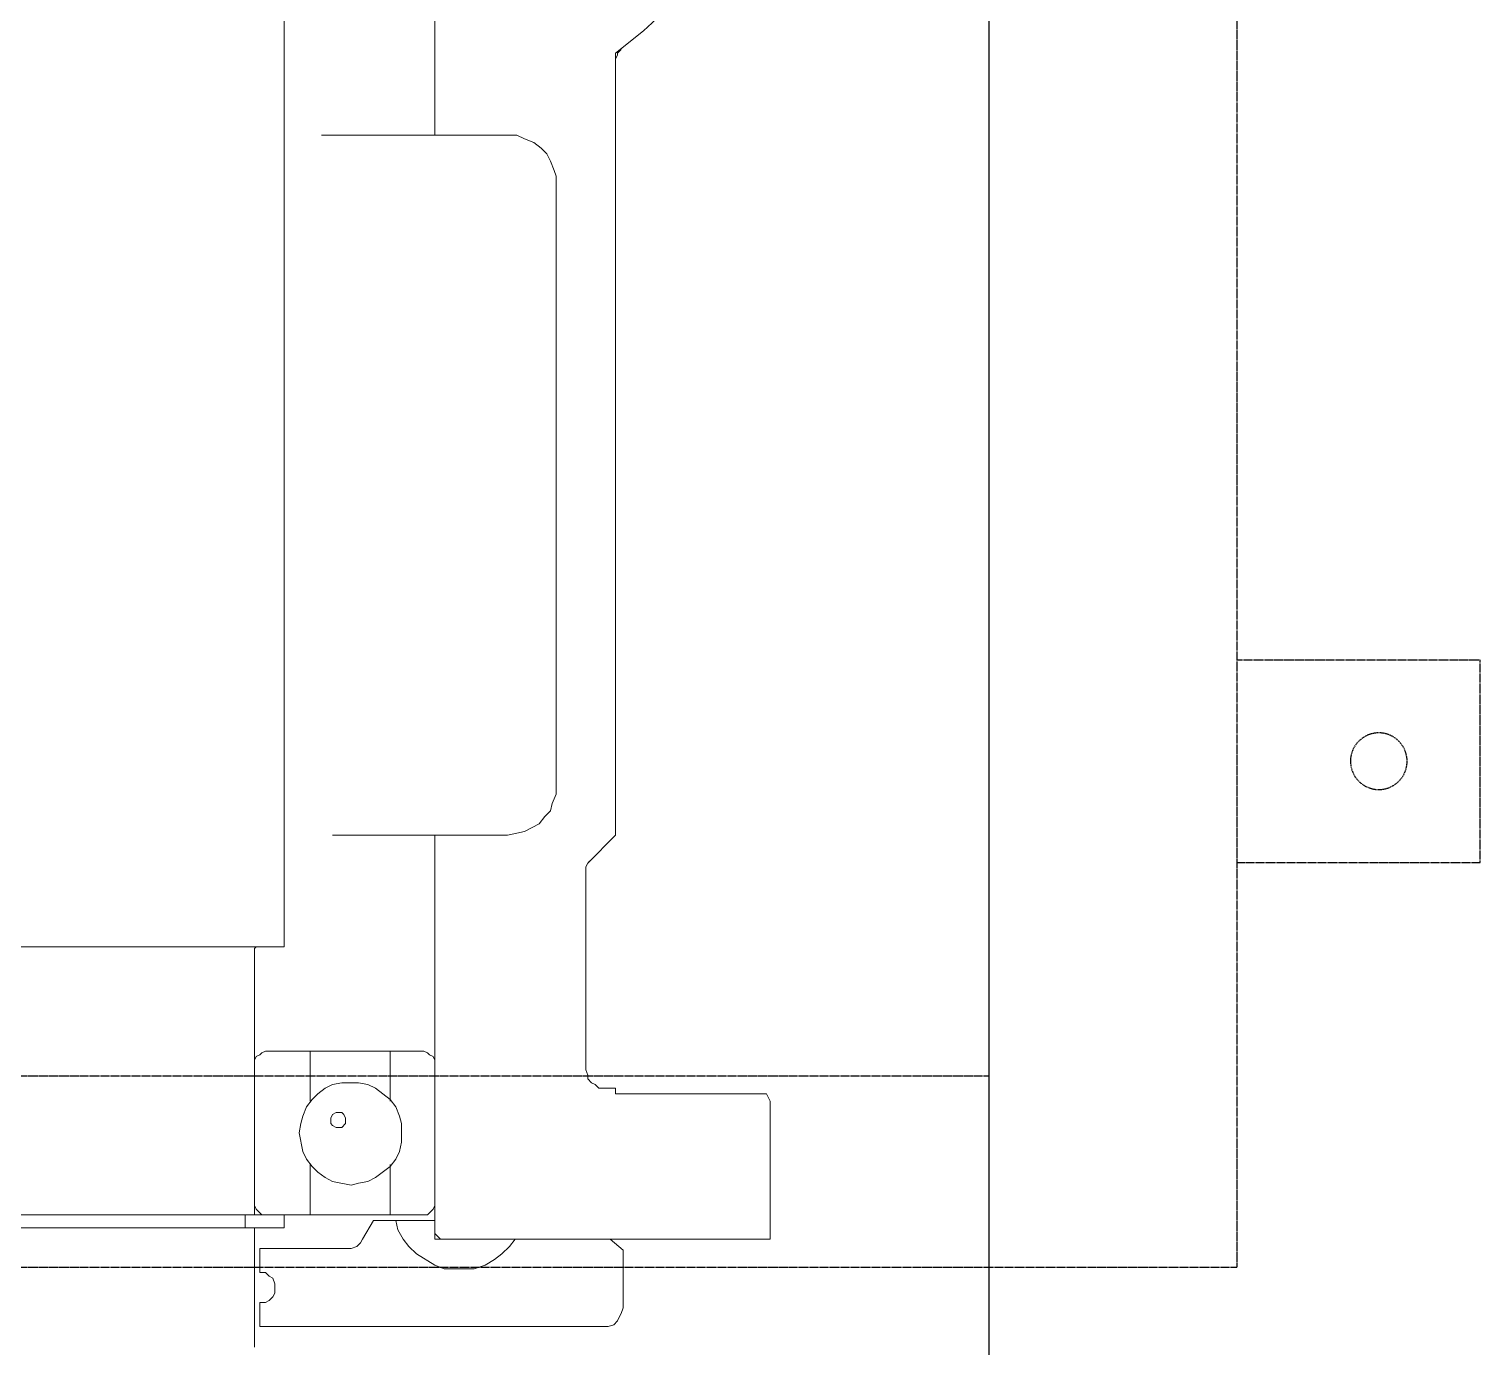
# Model space of a CAD drawing. Extents: x -3873 to 164127, y 7129 to 96529.
# Drawn here: x 54457.5 to 54830.3, y 31773.7 to 32112.4 of the extents above; entities that cross this region are included whole.
import ezdxf

# ---------------------------------------------------------------- set-up
doc = ezdxf.new("R2010")
doc.units = 0
doc.linetypes.add('DASHED', pattern=[0.2068, 0.1655, -0.0413])
doc.linetypes.add('HIDDEN', pattern=[9.525, 6.35, -3.175])
doc.layers.get('0').update_dxf_attribs({"linetype": 'CONTINUOUS'})
doc.layers.add('FLOORGUTTER', color=5, linetype='HIDDEN')
doc.layers.add('LAYOUT-KROMEKA', color=1, linetype='CONTINUOUS')

# ---------------------------------------------------------------- blocks, each defined once
blk = doc.blocks.new('bwk 5000-ust')
at = {"color": 1, "lineweight": 5}
for points in [[(-197.55, 39.7), (-197.55, 39.7), (-197.55, -39.22), (-197.55, -39.22)], [(-128.67, 36.35), (-128.67, 36.35), (-128.67, -36.35), (-128.67, -36.35)], [(-125.32, 36.35), (-125.32, 36.35), (-125.32, -36.35), (-125.32, -36.35)], [(-128.67, -36.35), (-128.67, -36.35), (-128.67, -73.66), (-128.67, -73.66)], [(-125.32, -36.35), (-125.32, -36.35), (-128.67, -36.35), (-128.67, -36.35)], [(-125.32, -38.75), (-125.32, -38.75), (-125.32, -36.35), (-125.32, -36.35)], [(-197.55, -46.4), (-197.55, -46.4), (-197.55, -39.22), (-197.55, -39.22)], [(-196.6, -38.75), (-196.6, -38.75), (-128.67, -38.75), (-128.67, -38.75)], [(-132.02, -38.75), (-132.02, -38.75), (-167.42, -38.75), (-167.42, -38.75)], [(-125.32, -38.75), (-125.32, -38.75), (-94.71, -38.75), (-94.71, -38.75)], [(-125.32, -38.75), (-125.32, -38.75), (-125.32, -46.4), (-125.32, -46.4)], [(-120.06, -40.18), (-120.06, -40.18), (-120.06, -62.66), (-120.06, -62.66)], [(-113.84, -40.18), (-113.84, -40.18), (-120.06, -40.18), (-120.06, -40.18)], [(-99.97, -40.18), (-99.97, -40.18), (-106.19, -40.18), (-106.19, -40.18)], [(-99.97, -128.67), (-99.97, -128.67), (-99.97, -40.18), (-99.97, -40.18)], [(-170.77, -53.1), (-170.77, -53.1), (-170.77, -41.62), (-170.77, -41.62)], [(-438.64, -46.4), (-438.64, -46.4), (-197.55, -46.4), (-197.55, -46.4)], [(-125.32, -46.4), (-125.32, -46.4), (-128.67, -46.4), (-128.67, -46.4)], [(-157.85, -53.1), (-157.85, -53.1), (-170.77, -53.1), (-170.77, -53.1)], [(-170.77, -73.66), (-170.77, -73.66), (-170.77, -53.1), (-170.77, -53.1)], [(-128.67, -53.1), (-128.67, -53.1), (-141.59, -53.1), (-141.59, -53.1)], [(-406.11, -55.97), (-406.11, -55.97), (-406.11, -85.14), (-406.11, -85.14)], [(-226.25, -85.14), (-226.25, -85.14), (-226.25, -58.84), (-226.25, -58.84)], [(-127.24, -69.36), (-127.24, -69.36), (-122.45, -66.49), (-122.45, -66.49)], [(-127.24, -85.14), (-127.24, -85.14), (-127.24, -69.36), (-127.24, -69.36)], [(-157.85, -73.66), (-157.85, -73.66), (-170.77, -73.66), (-170.77, -73.66)], [(-128.67, -73.66), (-128.67, -73.66), (-141.59, -73.66), (-141.59, -73.66)], [(-406.11, -85.14), (-406.11, -85.14), (-483.6, -85.14), (-483.6, -85.14)], [(-406.11, -103.8), (-406.11, -103.8), (-406.11, -85.14), (-406.11, -85.14)], [(-123.89, -85.14), (-123.89, -85.14), (-226.25, -85.14), (-226.25, -85.14)], [(-226.25, -103.8), (-226.25, -103.8), (-226.25, -85.14), (-226.25, -85.14)], [(-132.02, -85.14), (-132.02, -85.14), (-167.42, -85.14), (-167.42, -85.14)], [(-127.24, -85.14), (-127.24, -85.14), (-122.45, -85.14), (-122.45, -85.14)], [(-122.45, -86.58), (-122.45, -86.58), (-123.89, -85.14), (-123.89, -85.14)], [(-122.45, -105.71), (-122.45, -105.71), (-122.45, -85.14), (-122.45, -85.14)], [(-122.45, -86.58), (-122.45, -86.58), (-122.45, -171.25), (-122.45, -171.25)], [(-406.11, -106.19), (-406.11, -106.19), (-406.11, -103.8), (-406.11, -103.8)], [(-226.25, -103.8), (-226.25, -103.8), (-226.73, -106.19), (-226.73, -106.19)], [(-122.45, -105.71), (-122.45, -105.71), (-122.45, -130.11), (-122.45, -130.11)], [(-161.2, -131.54), (-161.2, -131.54), (-161.2, -128.67), (-161.2, -128.67)], [(-119.58, -133.46), (-119.58, -133.46), (-122.45, -130.11), (-122.45, -130.11)], [(-427.16, -131.54), (-427.16, -131.54), (-226.25, -131.54), (-226.25, -131.54)], [(-159.77, -131.54), (-159.77, -131.54), (-161.2, -131.54), (-161.2, -131.54)], [(-159.77, -170.29), (-159.77, -170.29), (-159.77, -131.54), (-159.77, -131.54)], [(-119.58, -133.46), (-119.58, -133.46), (-104.76, -133.46), (-104.76, -133.46)], [(-122.45, -171.25), (-122.45, -171.25), (-156.42, -171.25), (-156.42, -171.25)]]:
    blk.add_open_spline(points, degree=3, dxfattribs=at)
for points, knots in [([(-197.55, -39.22), (-197.55, -39.22), (-197.08, -38.75), (-197.08, -38.75), (-197.08, -38.75), (-196.6, -38.75), (-196.6, -38.75)], [0, 0, 0, 0, 1, 1, 1, 2, 2, 2, 2]), ([(-170.77, -41.62), (-170.77, -41.62), (-170.29, -40.66), (-170.29, -40.66), (-170.29, -40.66), (-169.81, -40.18), (-169.81, -40.18), (-169.81, -40.18), (-169.33, -39.22), (-169.33, -39.22), (-169.33, -39.22), (-168.38, -38.75), (-168.38, -38.75), (-168.38, -38.75), (-167.42, -38.75), (-167.42, -38.75)], [0, 0, 0, 0, 1, 1, 1, 2, 2, 2, 3, 3, 3, 4, 4, 4, 5, 5, 5, 5]), ([(-132.02, -38.75), (-132.02, -38.75), (-131.06, -38.75), (-131.06, -38.75), (-131.06, -38.75), (-130.11, -39.22), (-130.11, -39.22), (-130.11, -39.22), (-128.67, -40.66), (-128.67, -40.66), (-128.67, -40.66), (-128.67, -41.62), (-128.67, -41.62)], [0, 0, 0, 0, 1, 1, 1, 2, 2, 2, 3, 3, 3, 4, 4, 4, 4]), ([(-106.19, -40.18), (-106.19, -40.18), (-106.19, -41.62), (-106.19, -41.62), (-106.19, -41.62), (-106.67, -42.57), (-106.67, -42.57), (-106.67, -42.57), (-107.63, -43.53), (-107.63, -43.53), (-107.63, -43.53), (-108.58, -44.01), (-108.58, -44.01), (-108.58, -44.01), (-110.97, -44.01), (-110.97, -44.01), (-110.97, -44.01), (-112.41, -43.53), (-112.41, -43.53), (-112.41, -43.53), (-112.89, -42.57), (-112.89, -42.57), (-112.89, -42.57), (-113.84, -41.62), (-113.84, -41.62), (-113.84, -41.62), (-113.84, -40.18), (-113.84, -40.18)], [0, 0, 0, 0, 1, 1, 1, 2, 2, 2, 3, 3, 3, 4, 4, 4, 5, 5, 5, 6, 6, 6, 7, 7, 7, 8, 8, 8, 9, 9, 9, 9]), ([(-162.64, -63.62), (-162.64, -63.62), (-162.64, -61.23), (-162.64, -61.23), (-162.64, -61.23), (-162.16, -58.84), (-162.16, -58.84), (-162.16, -58.84), (-161.2, -56.92), (-161.2, -56.92), (-161.2, -56.92), (-159.77, -55.01), (-159.77, -55.01), (-159.77, -55.01), (-158.33, -53.57), (-158.33, -53.57), (-158.33, -53.57), (-156.42, -52.14), (-156.42, -52.14), (-156.42, -52.14), (-154.03, -51.18), (-154.03, -51.18), (-154.03, -51.18), (-152.11, -50.7), (-152.11, -50.7), (-152.11, -50.7), (-149.72, -50.23), (-149.72, -50.23), (-149.72, -50.23), (-144.94, -51.18), (-144.94, -51.18), (-144.94, -51.18), (-143.02, -52.14), (-143.02, -52.14), (-143.02, -52.14), (-141.11, -53.57), (-141.11, -53.57), (-141.11, -53.57), (-139.68, -55.01), (-139.68, -55.01), (-139.68, -55.01), (-138.24, -56.92), (-138.24, -56.92), (-138.24, -56.92), (-137.28, -58.84), (-137.28, -58.84), (-137.28, -58.84), (-136.33, -63.62), (-136.33, -63.62), (-136.33, -63.62), (-136.81, -65.53), (-136.81, -65.53), (-136.81, -65.53), (-137.28, -67.92), (-137.28, -67.92), (-137.28, -67.92), (-138.24, -69.84), (-138.24, -69.84), (-138.24, -69.84), (-141.11, -73.66), (-141.11, -73.66), (-141.11, -73.66), (-143.02, -75.1), (-143.02, -75.1), (-143.02, -75.1), (-144.94, -76.06), (-144.94, -76.06), (-144.94, -76.06), (-147.33, -76.53), (-147.33, -76.53), (-147.33, -76.53), (-152.11, -76.53), (-152.11, -76.53), (-152.11, -76.53), (-154.03, -76.06), (-154.03, -76.06), (-154.03, -76.06), (-156.42, -75.1), (-156.42, -75.1), (-156.42, -75.1), (-158.33, -73.66), (-158.33, -73.66), (-158.33, -73.66), (-161.2, -69.84), (-161.2, -69.84), (-161.2, -69.84), (-162.16, -67.92), (-162.16, -67.92), (-162.16, -67.92), (-162.64, -65.53), (-162.64, -65.53), (-162.64, -65.53), (-162.64, -63.62), (-162.64, -63.62)], [0, 0, 0, 0, 1, 1, 1, 2, 2, 2, 3, 3, 3, 4, 4, 4, 5, 5, 5, 6, 6, 6, 7, 7, 7, 8, 8, 8, 9, 9, 9, 10, 10, 10, 11, 11, 11, 12, 12, 12, 13, 13, 13, 14, 14, 14, 15, 15, 15, 16, 16, 16, 17, 17, 17, 18, 18, 18, 19, 19, 19, 20, 20, 20, 21, 21, 21, 22, 22, 22, 23, 23, 23, 24, 24, 24, 25, 25, 25, 26, 26, 26, 27, 27, 27, 28, 28, 28, 29, 29, 29, 30, 30, 30, 31, 31, 31, 31]), ([(-154.98, -60.27), (-154.98, -60.27), (-154.98, -59.79), (-154.98, -59.79), (-154.98, -59.79), (-154.5, -58.84), (-154.5, -58.84), (-154.5, -58.84), (-153.55, -58.36), (-153.55, -58.36), (-153.55, -58.36), (-152.11, -58.36), (-152.11, -58.36), (-152.11, -58.36), (-151.63, -58.84), (-151.63, -58.84), (-151.63, -58.84), (-151.16, -59.79), (-151.16, -59.79), (-151.16, -59.79), (-151.16, -61.23), (-151.16, -61.23), (-151.16, -61.23), (-152.11, -62.18), (-152.11, -62.18), (-152.11, -62.18), (-153.55, -62.18), (-153.55, -62.18), (-153.55, -62.18), (-154.5, -61.71), (-154.5, -61.71), (-154.5, -61.71), (-154.98, -61.23), (-154.98, -61.23), (-154.98, -61.23), (-154.98, -60.27), (-154.98, -60.27)], [0, 0, 0, 0, 1, 1, 1, 2, 2, 2, 3, 3, 3, 4, 4, 4, 5, 5, 5, 6, 6, 6, 7, 7, 7, 8, 8, 8, 9, 9, 9, 10, 10, 10, 11, 11, 11, 12, 12, 12, 12]), ([(-120.06, -62.66), (-120.06, -62.66), (-120.06, -63.62), (-120.06, -63.62), (-120.06, -63.62), (-120.54, -65.05), (-120.54, -65.05), (-120.54, -65.05), (-121.5, -66.01), (-121.5, -66.01), (-121.5, -66.01), (-122.45, -66.49), (-122.45, -66.49)], [0, 0, 0, 0, 1, 1, 1, 2, 2, 2, 3, 3, 3, 4, 4, 4, 4]), ([(-170.77, -82.27), (-170.77, -82.27), (-170.77, -78.45), (-170.77, -78.45), (-170.77, -78.45), (-170.77, -73.66), (-170.77, -73.66)], [0, 0, 0, 0, 1, 1, 1, 2, 2, 2, 2]), ([(-128.67, -73.66), (-128.67, -73.66), (-128.67, -83.23), (-128.67, -83.23), (-128.67, -83.23), (-130.11, -84.67), (-130.11, -84.67), (-130.11, -84.67), (-131.06, -85.14), (-131.06, -85.14), (-131.06, -85.14), (-132.02, -85.14), (-132.02, -85.14)], [0, 0, 0, 0, 1, 1, 1, 2, 2, 2, 3, 3, 3, 4, 4, 4, 4]), ([(-127.24, -75.1), (-127.24, -75.1), (-124.85, -75.58), (-124.85, -75.58), (-124.85, -75.58), (-122.45, -77.01), (-122.45, -77.01), (-122.45, -77.01), (-120.54, -78.45), (-120.54, -78.45), (-120.54, -78.45), (-118.63, -80.36), (-118.63, -80.36), (-118.63, -80.36), (-115.76, -85.14), (-115.76, -85.14), (-115.76, -85.14), (-114.8, -87.54), (-114.8, -87.54), (-114.8, -87.54), (-114.8, -95.19), (-114.8, -95.19), (-114.8, -95.19), (-115.76, -98.06), (-115.76, -98.06), (-115.76, -98.06), (-117.19, -100.45), (-117.19, -100.45), (-117.19, -100.45), (-118.63, -102.36), (-118.63, -102.36), (-118.63, -102.36), (-120.54, -104.28), (-120.54, -104.28), (-120.54, -104.28), (-122.45, -105.71), (-122.45, -105.71)], [0, 0, 0, 0, 1, 1, 1, 2, 2, 2, 3, 3, 3, 4, 4, 4, 5, 5, 5, 6, 6, 6, 7, 7, 7, 8, 8, 8, 9, 9, 9, 10, 10, 10, 11, 11, 11, 12, 12, 12, 12]), ([(-167.42, -85.14), (-167.42, -85.14), (-168.38, -85.14), (-168.38, -85.14), (-168.38, -85.14), (-169.33, -84.67), (-169.33, -84.67), (-169.33, -84.67), (-169.81, -83.71), (-169.81, -83.71), (-169.81, -83.71), (-170.29, -83.23), (-170.29, -83.23), (-170.29, -83.23), (-170.77, -82.27), (-170.77, -82.27)], [0, 0, 0, 0, 1, 1, 1, 2, 2, 2, 3, 3, 3, 4, 4, 4, 5, 5, 5, 5]), ([(-397.02, -115.76), (-397.02, -115.76), (-399.41, -114.8), (-399.41, -114.8), (-399.41, -114.8), (-401.33, -113.84), (-401.33, -113.84), (-401.33, -113.84), (-402.76, -112.41), (-402.76, -112.41), (-402.76, -112.41), (-404.2, -110.5), (-404.2, -110.5), (-404.2, -110.5), (-405.15, -108.1), (-405.15, -108.1), (-405.15, -108.1), (-406.11, -106.19), (-406.11, -106.19)], [0, 0, 0, 0, 1, 1, 1, 2, 2, 2, 3, 3, 3, 4, 4, 4, 5, 5, 5, 6, 6, 6, 6]), ([(-226.73, -106.19), (-226.73, -106.19), (-227.21, -108.1), (-227.21, -108.1), (-227.21, -108.1), (-229.12, -111.93), (-229.12, -111.93), (-229.12, -111.93), (-231.04, -113.37), (-231.04, -113.37), (-231.04, -113.37), (-232.47, -114.8), (-232.47, -114.8), (-232.47, -114.8), (-234.39, -115.28), (-234.39, -115.28), (-234.39, -115.28), (-236.78, -116.24), (-236.78, -116.24), (-236.78, -116.24), (-393.67, -116.24), (-393.67, -116.24)], [0, 0, 0, 0, 1, 1, 1, 2, 2, 2, 3, 3, 3, 4, 4, 4, 5, 5, 5, 6, 6, 6, 7, 7, 7, 7]), ([(-393.67, -116.24), (-393.67, -116.24), (-395.59, -116.24), (-395.59, -116.24), (-395.59, -116.24), (-397.02, -115.76), (-397.02, -115.76)], [0, 0, 0, 0, 1, 1, 1, 2, 2, 2, 2]), ([(-226.25, -131.54), (-226.25, -131.54), (-219.08, -124.37), (-219.08, -124.37), (-219.08, -124.37), (-218.12, -123.89), (-218.12, -123.89), (-218.12, -123.89), (-165.98, -123.89), (-165.98, -123.89)], [0, 0, 0, 0, 1, 1, 1, 2, 2, 2, 3, 3, 3, 3]), ([(-219.56, -124.85), (-219.56, -124.85), (-219.08, -124.37), (-219.08, -124.37), (-219.08, -124.37), (-218.12, -123.89), (-218.12, -123.89), (-218.12, -123.89), (-217.17, -123.89), (-217.17, -123.89)], [0, 0, 0, 0, 1, 1, 1, 2, 2, 2, 3, 3, 3, 3]), ([(-165.98, -123.89), (-165.98, -123.89), (-164.55, -124.37), (-164.55, -124.37), (-164.55, -124.37), (-163.59, -124.37), (-163.59, -124.37), (-163.59, -124.37), (-162.64, -125.32), (-162.64, -125.32), (-162.64, -125.32), (-162.16, -126.28), (-162.16, -126.28), (-162.16, -126.28), (-161.2, -127.24), (-161.2, -127.24), (-161.2, -127.24), (-161.2, -128.67), (-161.2, -128.67)], [0, 0, 0, 0, 1, 1, 1, 2, 2, 2, 3, 3, 3, 4, 4, 4, 5, 5, 5, 6, 6, 6, 6]), ([(-99.97, -128.67), (-99.97, -128.67), (-99.97, -129.63), (-99.97, -129.63), (-99.97, -129.63), (-100.45, -131.06), (-100.45, -131.06), (-100.45, -131.06), (-101.41, -132.02), (-101.41, -132.02), (-101.41, -132.02), (-102.36, -132.5), (-102.36, -132.5), (-102.36, -132.5), (-103.32, -132.98), (-103.32, -132.98), (-103.32, -132.98), (-104.76, -133.46), (-104.76, -133.46)], [0, 0, 0, 0, 1, 1, 1, 2, 2, 2, 3, 3, 3, 4, 4, 4, 5, 5, 5, 6, 6, 6, 6]), ([(-427.16, -131.54), (-427.16, -131.54), (-432.9, -138.72), (-432.9, -138.72), (-432.9, -138.72), (-445.33, -152.11), (-445.33, -152.11), (-445.33, -152.11), (-452.03, -158.33), (-452.03, -158.33), (-452.03, -158.33), (-466.38, -169.81), (-466.38, -169.81), (-466.38, -169.81), (-473.56, -175.07), (-473.56, -175.07), (-473.56, -175.07), (-481.21, -180.33), (-481.21, -180.33), (-481.21, -180.33), (-489.34, -184.64), (-489.34, -184.64), (-489.34, -184.64), (-496.99, -188.94), (-496.99, -188.94), (-496.99, -188.94), (-505.13, -193.25), (-505.13, -193.25)], [0, 0, 0, 0, 1, 1, 1, 2, 2, 2, 3, 3, 3, 4, 4, 4, 5, 5, 5, 6, 6, 6, 7, 7, 7, 8, 8, 8, 9, 9, 9, 9]), ([(-428.11, -132.98), (-428.11, -132.98), (-427.16, -132.02), (-427.16, -132.02), (-427.16, -132.02), (-426.68, -132.02), (-426.68, -132.02), (-426.68, -132.02), (-425.72, -131.54), (-425.72, -131.54)], [0, 0, 0, 0, 1, 1, 1, 2, 2, 2, 3, 3, 3, 3]), ([(-156.42, -171.25), (-156.42, -171.25), (-157.85, -171.25), (-157.85, -171.25), (-157.85, -171.25), (-159.77, -170.29), (-159.77, -170.29)], [0, 0, 0, 0, 1, 1, 1, 2, 2, 2, 2])]:
    blk.add_open_spline(points, degree=3, knots=knots, dxfattribs=at)
at = {"layer": 'FLOORGUTTER', "color": 1, "linetype": 'DASHED'}
for p, q in [((-115.24, 488.8), (-115.24, -291.2)), ((-115.24, -291.2), (-867.44, -291.2)), ((-271.24, -353.6), (-271.24, -291.2)), ((-219.24, -291.2), (-219.24, -353.6)), ((-219.24, -353.6), (-271.24, -353.6))]:
    blk.add_line(p, q, dxfattribs=at)
blk.add_circle((-245.24, -327.6), 7.28, dxfattribs=at)
blk = doc.blocks.new('AP-56 ARTIK POMPASI')
at = {"layer": 'LAYOUT-KROMEKA', "ltscale": 10}
blk.add_line((225.59, 280.49), (225.59, 1267.38), dxfattribs=at)
at = {"layer": 'LAYOUT-KROMEKA', "linetype": 'DASHED'}
blk.add_line((-490.62, 1042.67), (225.59, 1042.67), dxfattribs=at)
at = {"layer": 'LAYOUT-KROMEKA', "ltscale": 10, "rotation": 90}
blk.add_blockref('bwk 5000-ust', (-1.82, 1207.07), dxfattribs=at)

msp = doc.modelspace()

# ---------------------------------------------------------------- block references
at = {"layer": 'LAYOUT-KROMEKA', "color": 7, "ltscale": 50, "xscale": -1, "rotation": 180}
msp.add_blockref('AP-56 ARTIK POMPASI', (54478.49, 32886.08), dxfattribs=at)

doc.saveas('drawing.dxf')
